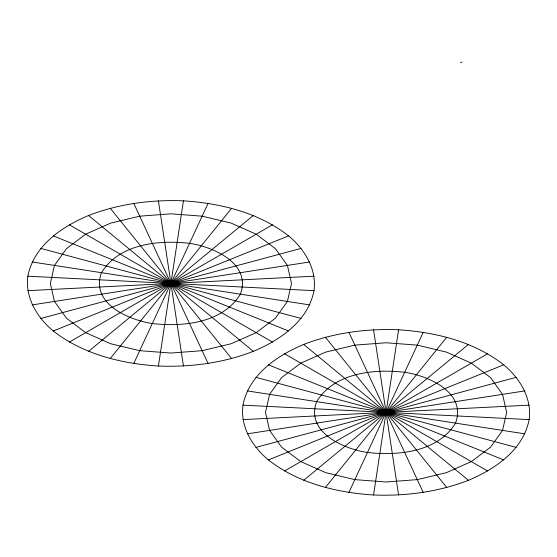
<?xml version="1.0" encoding="UTF-8"?>
<svg xmlns="http://www.w3.org/2000/svg" width="557" height="557" viewBox="0 0 557 557"><rect width="100%" height="100%" fill="white"/><g stroke="black" fill="none" stroke-linecap="round" stroke-linejoin="round"><path stroke-width="0.84" d="M158.411 366.04L183.448 200.826C220.621 203.242 258.747 212.572 288.582 235.869C304.623 249.202 316.912 269.108 314.016 290.657C308.112 321.055 280.074 340.125 253.31 351.356C223.169 363.046 190.619 367.3 158.411 366.04C121.238 363.624 83.118 354.287 53.277 330.99C37.235 317.657 24.954 297.751 27.85 276.202C33.754 245.804 61.785 226.734 88.549 215.503C118.697 203.82 151.239 199.559 183.448 200.826M373.552 494.985L398.589 329.772C435.762 332.188 473.882 341.518 503.723 364.814C519.765 378.147 532.046 398.053 529.15 419.602C523.246 450 495.215 469.071 468.451 480.301C438.303 491.991 405.761 496.245 373.552 494.985C336.379 492.569 298.253 483.232 268.418 459.936C252.377 446.603 240.088 426.697 242.984 405.148C248.888 374.75 276.926 355.679 303.69 344.449C333.831 332.766 366.381 328.505 398.589 329.772M133.757 363.526L208.102 203.333M348.898 492.472L423.243 332.278M110.23 358.583L231.628 208.276M325.372 487.528L446.77 337.222M88.549 351.356L253.31 215.503M303.69 480.301L468.451 344.449M460.667 62.753L461.941 62.015M69.374 342.068L272.491 224.798M284.509 471.013L487.626 353.744M53.277 330.99L288.582 235.869M268.418 459.936L503.723 364.814M40.758 318.472L301.1 248.387M255.9 447.417L516.242 377.333M32.195 304.895L309.664 261.971M247.336 433.84L524.805 390.917M27.85 290.657L314.016 276.202M242.984 419.602L529.15 405.148M27.85 276.202L314.016 290.657M242.984 405.148L529.15 419.602M32.195 261.971L309.664 304.895M247.336 390.917L524.805 433.84M40.758 248.387L301.1 318.472M255.9 377.333L516.242 447.417M53.277 235.869L288.582 330.99M268.418 364.814L503.723 459.936M69.374 224.798L272.491 342.068M284.509 353.744L487.626 471.013M303.69 344.449L468.451 480.301M88.549 215.503L253.31 351.356M325.372 337.222L446.77 487.528M110.23 208.276L231.628 358.583M348.898 332.278L423.243 492.472M133.757 203.333L208.102 363.526M373.552 329.772L398.589 494.985M158.411 200.826L183.448 366.04M54.454 265.411L50.339 283.429L54.454 301.448L66.499 318.242L85.66 332.661L110.634 343.725L139.723 350.68L170.929 353.054L202.142 350.68L231.225 343.725L256.199 332.661L275.367 318.242L287.412 301.448L291.52 283.429L287.412 265.411L275.367 248.617L256.199 234.198L231.225 223.134L202.142 216.179L170.929 213.811L139.723 216.179L110.634 223.134L85.66 234.198L66.499 248.617L54.454 265.411M101.465 272.686C90.164 303.217 128.382 319.976 152.319 323.533C183.093 327.056 222.605 323.164 240.394 294.18C251.694 263.642 213.477 246.883 189.547 243.325C158.773 239.802 119.261 243.694 101.465 272.686M269.588 394.356L265.48 412.375L269.588 430.394L281.633 447.187L300.801 461.607L325.775 472.67L354.858 479.626L386.071 482L417.277 479.626L446.366 472.67L471.34 461.607L490.501 447.187L502.546 430.394L506.661 412.375L502.546 394.356L490.501 377.562L471.34 363.143L446.366 352.08L417.277 345.124L386.071 342.757L354.858 345.124L325.775 352.08L300.801 363.143L281.633 377.562L269.588 394.356M316.606 401.632C305.306 432.162 343.523 448.921 367.453 452.479C398.227 456.002 437.739 452.11 455.535 423.125C466.836 392.588 428.618 375.829 404.681 372.271C373.907 368.748 334.395 372.64 316.606 401.632"/></g></svg>
